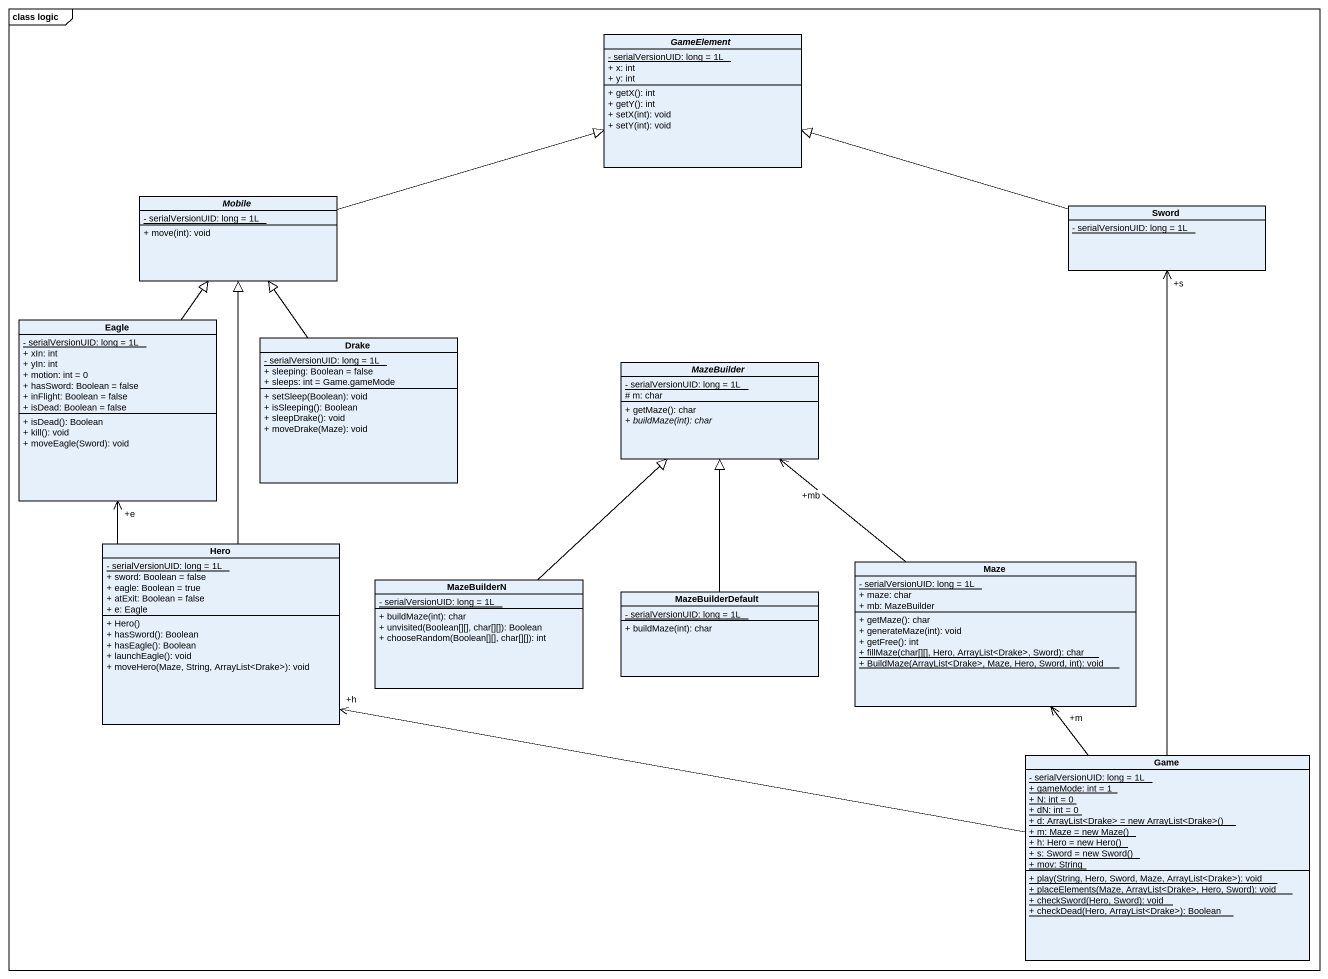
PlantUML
@startuml
mainframe class logic
hide circle
hide empty members
skinparam classAttributeIconSize 0
abstract class GameElement {
  {static} - serialVersionUID: long = 1L
  + x: int
  + y: int
  + getX(): int
  + getY(): int
  + setX(int): void
  + setY(int): void
}
abstract class Mobile {
  {static} - serialVersionUID: long = 1L
  + move(int): void
}
class Sword {
  {static} - serialVersionUID: long = 1L
}
class Eagle {
  {static} - serialVersionUID: long = 1L
  + xIn: int
  + yIn: int
  + motion: int = 0
  + hasSword: Boolean = false
  + inFlight: Boolean = false
  + isDead: Boolean = false
  + isDead(): Boolean
  + kill(): void
  + moveEagle(Sword): void
}
class Drake {
  {static} - serialVersionUID: long = 1L
  + sleeping: Boolean = false
  + sleeps: int = Game.gameMode
  + setSleep(Boolean): void
  + isSleeping(): Boolean
  + sleepDrake(): void
  + moveDrake(Maze): void
}
abstract class MazeBuilder {
  {static} - serialVersionUID: long = 1L
  # m: char
  + getMaze(): char
  {abstract} + buildMaze(int): char
}
class Hero {
  {static} - serialVersionUID: long = 1L
  + sword: Boolean = false
  + eagle: Boolean = true
  + atExit: Boolean = false
  + e: Eagle
  + Hero()
  + hasSword(): Boolean
  + hasEagle(): Boolean
  + launchEagle(): void
  + moveHero(Maze, String, ArrayList<Drake>): void
}
class Maze {
  {static} - serialVersionUID: long = 1L
  + maze: char
  + mb: MazeBuilder
  + getMaze(): char
  + generateMaze(int): void
  + getFree(): int
  {static} + fillMaze(char[][], Hero, ArrayList<Drake>, Sword): char
  {static} + BuildMaze(ArrayList<Drake>, Maze, Hero, Sword, int): void
}
class MazeBuilderN {
  {static} - serialVersionUID: long = 1L
  + buildMaze(int): char
  + unvisited(Boolean[][], char[][]): Boolean
  + chooseRandom(Boolean[][], char[][]): int
}
class MazeBuilderDefault {
  {static} - serialVersionUID: long = 1L
  + buildMaze(int): char
}
class Game {
  {static} - serialVersionUID: long = 1L
  {static} + gameMode: int = 1
  {static} + N: int = 0
  {static} + dN: int = 0
  {static} {field} + d: ArrayList<Drake> = new ArrayList<Drake>()
  {static} {field} + m: Maze = new Maze()
  {static} {field} + h: Hero = new Hero()
  {static} {field} + s: Sword = new Sword()
  {static} + mov: String
  {static} + play(String, Hero, Sword, Maze, ArrayList<Drake>): void
  {static} + placeElements(Maze, ArrayList<Drake>, Hero, Sword): void
  {static} + checkSword(Hero, Sword): void
  {static} + checkDead(Hero, ArrayList<Drake>): Boolean
}
Mobile -right-|> GameElement
Sword -left-|> GameElement
Eagle -up-|> Mobile
Drake -up-|> Mobile
Hero -up-|> Mobile
Hero -up-> "+e" Eagle
Maze -up-> "+mb" MazeBuilder
MazeBuilderN -up-|> MazeBuilder
MazeBuilderDefault -up-|> MazeBuilder
Game -up-> "+s" Sword
Game -left-> "+h" Hero
Game -up-> "+m" Maze
@enduml
